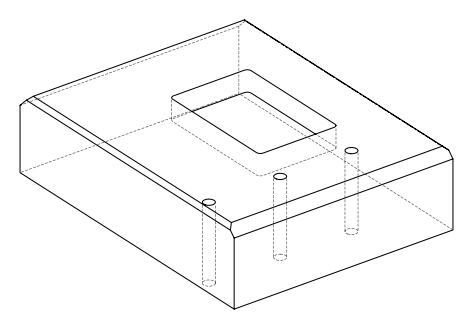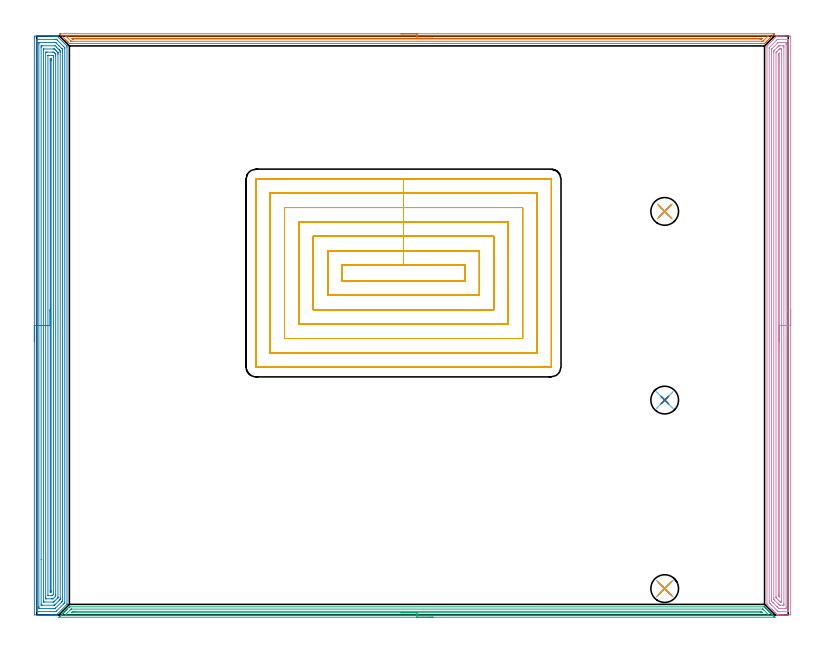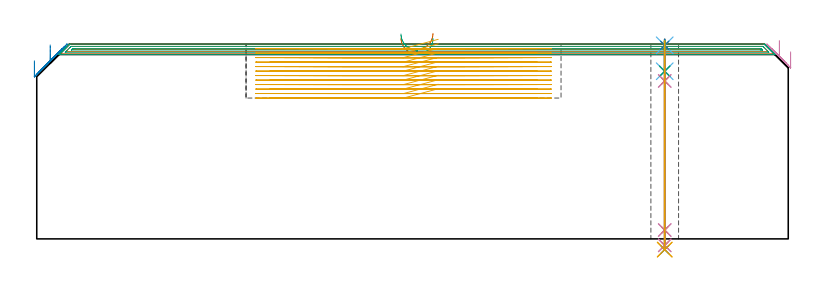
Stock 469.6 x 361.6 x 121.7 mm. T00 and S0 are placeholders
(PLAN: 17 operations, 11 tool changes, 133.7 min)
(1 AREA_MILL | FG_CHAMFER_SURFACE | UGT0205_001 | 10.73 min | 8456 mm3)
(2 AREA_MILL_1 | FG_CHAMFER_SURFACE_1 | UGT0205_001 | 23.25 min | 75093 mm3)
(3 AREA_MILL_2 | FG_CHAMFER_SURFACE_2 | UGT0205_001 | 10.76 min | 9445 mm3)
(4 AREA_MILL_3 | FG_CHAMFER_SURFACE_3 | UGT0205_001 | 17.43 min | 39262 mm3)
(5 MILL_RECTANGULAR_POCKET | POCKET_RECTANGULAR_STRAIGHT | NXT0201_011 | Follow Part, ap 3, ae 75% | 67.84 min | 859870 mm3)
(6 SPOT_DRILL | STEP1HOLE | NXT0321_9005460120000 | 0.03 min | 35 mm3)
(7 SPOT_DRILL_1 | STEP1HOLE_1 | NXT0321_9005460120000 | 0.03 min | 29 mm3)
(8 SPOT_DRILL_2 | STEP1HOLE_2 | NXT0321_9005460120000 | 0.03 min | 31 mm3)
(9 DRILL_BLIND_HOLE_INTO_CENTER | STEP1HOLE | NXT0301_084 | 0.08 min | 1569 mm3)
(10 GUN_DRILL_THROUGH_HOLE | STEP1HOLE | UGT0307_008 | 0.6 min | 9977 mm3)
(11 DRILL_TO_ENLARGE_THROUGH_HOLE | STEP1HOLE | UGT0301_244 | 0.52 min | 17007 mm3)
(12 DRILL_BLIND_HOLE_INTO_CENTER_1 | STEP1HOLE_1 | NXT0301_084 | 0.08 min | 1533 mm3)
(13 GUN_DRILL_THROUGH_HOLE_1 | STEP1HOLE_1 | UGT0307_008 | 0.6 min | 9985 mm3)
(14 DRILL_TO_ENLARGE_THROUGH_HOLE_1 | STEP1HOLE_1 | UGT0301_244 | 0.52 min | 16984 mm3)
(15 DRILL_BLIND_HOLE_INTO_CENTER_2 | STEP1HOLE_2 | NXT0301_084 | 0.08 min | 1528 mm3)
(16 GUN_DRILL_THROUGH_HOLE_2 | STEP1HOLE_2 | UGT0307_008 | 0.6 min | 10098 mm3)
(17 DRILL_TO_ENLARGE_THROUGH_HOLE_2 | STEP1HOLE_2 | UGT0301_244 | 0.52 min | 16924 mm3)
(TOOL UGT0205_001 | Chamfer Mill 20 x 3 x 45 deg. | D20 FL50 Z2)
(TOOL NXT0201_011 | ENDMILL 12mm [2P460-1200-NA 1630] | D12 FL38 Z6)
(TOOL NXT0321_9005460120000 | NC Spot Drill, 142deg, 12mm, Carbide, Uncoated | D12 PA142 FL30 Z2)
(TOOL NXT0301_084 | Carbide Drill 11.3mm [860.1-1130-034A1-MM 2214] | D11.3 PA140 FL55 Z2)
(TOOL UGT0307_008 | Gun Drill 11 mm | D11 PA130 FL24 Z1)
(TOOL UGT0301_244 | Twist Drill 17.3 mm | D17.3 PA118 FL130 Z2)
(OP 1 AREA_MILL)
G17 G21 G94 G90
T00 M6
G54
G17 G0 G90 X227.6 Y363.1 S1061 M3
G43 Z131.7 H0
Z125.6
G94 G1 X227.638 Z124.728 F250.
X227.752 Z123.863
X227.941 Z123.012
X228.203 Z122.18
X228.537 Z121.374
X228.94 Z120.6
X229.408 Z119.864
X229.94 Z119.172
X230.529 Z118.529
X231.172 Z117.939
X231.864 Z117.408
X232.6 Z116.94
X233.374 Z116.537
X234.18 Z116.203
X235.012 Z115.941
X235.863 Z115.752
X236.728 Z115.638
X237.6 Z115.6
X460.866 Z115.599
X460.883 Y363.094 Z115.604
X460.866 Y363.069 Z115.629
X460.776 Y362.975 Z115.724
X460.738 Y362.937 Z115.762
X460.259 Y362.459 Z116.241
X460.049 Y362.247 Z116.449
X459.424 Y361.624 Z117.076
X459.375 Y361.575 Z117.124
X459.17 Y361.368 Z117.328
X458.589 Y360.789 Z117.911
X458.481 Y360.68 Z118.018
X458.291 Y360.489 Z118.207
X457.753 Y359.953 Z118.747
X457.412 Y359.611 Z119.086
X456.918 Y359.118 Z119.582
X456.692 Y358.891 Z119.807
X456.534 Y358.732 Z119.963
X456.379 Y358.578 Z120.12
X456.245 Y358.444 Z120.254
X456.095 Y358.292 Z120.403
X455.947 Y358.146 Z120.552
X455.798 Y357.997 Z120.701
X455.655 Y357.853 Z120.843
X455.515 Y357.714 Z120.983
X455.351 Y357.55 Z121.148
X455.215 Y357.414 Z121.282
X454.904 Y357.105 Z121.593
X454.802 Y357.005 Z121.691
X454.01 Y357. Z121.7
X21.19
X20.398 Y357.005 Z121.691
X20.388 Y357.012 Z121.685
X19.685 Y357.714 Z120.984
X19.545 Y357.853 Z120.843
X19.402 Y357.997 Z120.701
X19.253 Y358.146 Z120.552
X19.105 Y358.292 Z120.403
X18.955 Y358.444 Z120.254
X18.821 Y358.578 Z120.12
X18.666 Y358.732 Z119.963
X18.508 Y358.891 Z119.806
X18.389 Y359.01 Z119.688
X18.226 Y359.171 Z119.523
X18.06 Y359.339 Z119.359
X17.957 Y359.442 Z119.256
X14.7 Y362.7 Z116.
X14.483 Y362.92 Z115.78
X14.319 Y363.093 Z115.606
X14.483 Y363.1 Z115.6
X237.6
Y361.686 Z117.014
X456.692
X456.817 Y361.685 Z117.015
X456.954 Y361.681 Z117.019
X457.011 Y361.679 Z117.021
X457.008 Y361.67 Z117.03
X456.924 Y361.58 Z117.12
X456.795 Y361.446 Z117.254
X456.692 Y361.342 Z117.358
X454.01 Y358.659 Z120.041
X453.823 Y358.476 Z120.224
X453.773 Y358.431 Z120.269
X453.76 Y358.422 Z120.278
X453.74 Y358.419 Z120.281
X453.693 Y358.416 Z120.284
X453.501 Y358.415 Z120.285
X453.115 Y358.414 Z120.286
X21.96 Y358.415 Z120.285
X21.576 Y358.419 Z120.281
X21.481 Y358.421 Z120.279
X21.435 Y358.427 Z120.273
X21.371 Y358.487 Z120.213
X21.19 Y358.661 Z120.039
X18.921 Y360.929 Z117.771
X18.508 Y361.343 Z117.357
X18.258 Y361.601 Z117.099
X18.211 Y361.651 Z117.049
X18.195 Y361.679 Z117.021
X18.632 Y361.685 Z117.015
X237.6 Y361.686 Z117.014
Y360.272 Z118.428
X452.89 Y360.271 Z118.429
X452.976 Y360.27 Z118.43
X453.115 Y360.266 Z118.434
X453.15 Y360.265 Z118.435
X453.133 Y360.24 Z118.46
X453.115 Y360.216 Z118.484
X453.032 Y360.132 Z118.568
X452.95 Y360.05 Z118.65
X452.804 Y359.907 Z118.793
X452.749 Y359.857 Z118.843
X452.727 Y359.837 Z118.863
X452.671 Y359.835 Z118.865
X452.445 Y359.83 Z118.87
X452.221 Y359.829 Z118.871
X451.552 Y359.828 Z118.872
X22.979 Y359.829 Z118.871
X22.753 Y359.83 Z118.87
X22.603 Y359.832 Z118.868
X22.487 Y359.835 Z118.865
X22.437 Y359.874 Z118.826
X22.255 Y360.05 Z118.65
X22.085 Y360.22 Z118.48
X22.048 Y360.268 Z118.432
X22.049
X22.085 Y360.27 Z118.43
X22.753 Y360.271 Z118.429
X22.979 Y360.272 Z118.428
X237.6
X238.472 Z118.466
X239.336 Z118.58
X240.188 Z118.769
X241.02 Z119.031
X241.826 Z119.365
X242.6 Z119.768
X243.336 Z120.237
X244.028 Z120.768
X244.671 Z121.357
X245.26 Z122.001
X245.791 Z122.693
X246.26 Z123.428
X246.663 Z124.202
X246.997 Z125.008
X247.259 Z125.84
X247.448 Z126.692
X247.562 Z127.557
X247.6 Z128.428
G0 Z131.7
M5
M2
(OP 2 AREA_MILL_1)
G17 G21 G94 G90
T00 M6
G54
G17 G0 G90 X-1.5 Y170.8 S1061 M3
G43 Z131.7 H0
Z111.3
G94 G1 Y170.838 Z110.428 F250.
Y170.952 Z109.564
Y171.141 Z108.712
Y171.403 Z107.88
Y171.737 Z107.074
Y172.14 Z106.3
Y172.608 Z105.564
Y173.14 Z104.872
Y173.729 Z104.229
Y174.372 Z103.64
Y175.064 Z103.109
Y175.8 Z102.64
Y176.574 Z102.237
Y177.38 Z101.903
Y178.212 Z101.641
Y179.063 Z101.452
Y179.928 Z101.338
Y180.8 Z101.3
Y360.563
X-1.499 Y360.971 Z101.301
X-1.495 Y361.452 Z101.303
X-1.492 Y361.591 Z101.306
X-1.019 Y361.6 Z101.778
X9.584 Z112.378
X10.991 Z113.787
X11.351 Z114.146
X12.071 Z114.87
X12.717 Z115.517
X12.759 Y361.599 Z115.558
X12.799 Y361.59 Z115.596
X12.846 Y361.556 Z115.643
X18.795 Y355.606 Z121.593
X18.864 Y355.531 Z121.663
X18.894 Y355.495 Z121.692
X18.9 Y354.712 Z121.7
Y6.888
X18.897 Y6.505 Z121.687
X18.863 Y6.463 Z121.663
X12.529 Y0.128 Z115.327
X12.431 Y0.033 Z115.229
X12.392 Y0.002 Z115.188
X12.185 Y0. Z114.983
X12.136 Z114.935
X11.351 Z114.145
X10.107 Z112.904
X9.584 Z112.378
X8.962 Z111.757
X-1.282 Y0.001 Z101.516
X-1.492 Y0.01 Z101.306
X-1.499 Y0.221 Z101.299
Y0.25
X-1.5 Y180.8 Z101.3
X-0.086 Z102.714
Y358.238
X-0.085 Y359.131 Z102.715
X-0.084 Y359.182 Z102.716
X-0.07 Y359.59 Z102.73
X0.338 Y359.597 Z103.138
X0.748 Y359.599 Z103.548
X1.219 Y359.6 Z104.019
X11.351 Y359.599 Z114.151
X11.824 Y359.597 Z114.624
X12.234 Y359.59 Z115.034
X12.364 Y359.574 Z115.164
X12.497 Y359.446 Z115.297
X12.767 Y359.182 Z115.567
X16.652 Y355.298 Z119.452
X17.234 Y354.712 Z120.034
X17.433 Y354.505 Z120.233
X17.479 Y354.443 Z120.279
X17.481 Y354.395 Z120.281
X17.483 Y354.29 Z120.283
X17.486 Y353.868 Z120.286
Y353.818
X17.485 Y7.833 Z120.285
X17.484 Y7.782 Z120.284
X17.479 Y7.573 Z120.279
X17.467 Y7.529 Z120.267
X17.433 Y7.49 Z120.233
X17.368 Y7.422 Z120.168
X17.189 Y7.239 Z119.989
X16.839 Y6.888 Z119.639
X12.3 Y2.35 Z115.1
X12.234 Y2.286 Z115.034
X11.979 Y2.041 Z114.779
X11.938 Y2.01 Z114.738
X11.881 Y2.006 Z114.681
X11.762 Y2.002 Z114.562
X8.45 Y2. Z111.25
X0.748 Y2.001 Z103.548
X0.274 Y2.003 Z103.074
X0.032 Y2.01 Z102.832
X-0.079 Y2.025 Z102.721
X-0.085 Y2.366 Z102.715
Y2.417
X-0.086 Y180.8 Z102.714
X1.328 Z104.128
X1.329 Y356.807 Z104.129
X1.33 Y357.394 Z104.13
X1.333 Y357.547 Z104.133
X1.335 Y357.582 Z104.135
X1.34 Y357.59 Z104.14
X1.361 Y357.594 Z104.161
X1.429 Y357.599 Z104.229
X11.148 Z113.948
X11.351 Y357.596 Z114.151
X11.554 Y357.59 Z114.354
X11.914 Y357.575 Z114.714
X12.104 Y357.394 Z114.904
X13.895 Y355.606 Z116.695
X15.683 Y353.818 Z118.483
X15.768 Y353.731 Z118.568
X15.966 Y353.527 Z118.766
X16.063 Y353.426 Z118.863
X16.066 Y353.23 Z118.866
X16.07 Y352.923 Z118.87
X16.071 Y352.617 Z118.871
X16.072 Y352.029 Z118.872
X16.071 Y9.265 Z118.871
X16.066 Y8.677 Z118.866
X16.065 Y8.602 Z118.865
X16.059 Y8.57 Z118.859
X16.037 Y8.544 Z118.837
X15.97 Y8.473 Z118.77
X15.768 Y8.268 Z118.568
X15.527 Y8.026 Z118.327
X11.705 Y4.206 Z114.505
X11.523 Y4.031 Z114.323
X11.5 Y4.011 Z114.3
X11.452 Y4.008 Z114.252
X11.351 Y4.004 Z114.151
X10.67 Y4. Z113.47
X10.467 Z113.267
X1.632 Y4.001 Z104.432
X1.428 Y4.003 Z104.228
X1.37 Y4.006 Z104.17
X1.339 Y4.01 Z104.139
X1.335 Y4.024 Z104.135
X1.332 Y4.104 Z104.132
X1.33 Y4.206 Z104.13
X1.329 Y4.512 Z104.129
Y5.1
X1.328 Y180.8 Z104.128
X2.743 Z105.543
Y354.712
X2.747 Y355.371 Z105.547
X2.75 Y355.587 Z105.55
X2.96 Y355.592 Z105.76
X3.399 Y355.6 Z106.199
X11.351 Y355.599 Z114.151
X11.359 Y355.598 Z114.159
X12.234 Y354.808 Z115.034
X12.337 Y354.712 Z115.137
X13.118 Y353.934 Z115.918
X14.001 Y353.05 Z116.801
X14.128 Y352.923 Z116.928
X14.257 Y352.791 Z117.057
X14.523 Y352.516 Z117.323
X14.651 Y352.379 Z117.451
X14.653 Y352.342 Z117.453
X14.656 Y352.261 Z117.456
X14.657 Y352.029 Z117.457
Y351.365
Y10.465
X14.656 Y9.802 Z117.456
X14.654 Y9.686 Z117.454
X14.65 Y9.63 Z117.45
X14.645 Y9.606 Z117.445
X14.617 Y9.571 Z117.417
X14.309 Y9.259 Z117.109
X14.001 Y8.95 Z116.801
X11.643 Y6.592 Z114.443
X11.351 Y6.3 Z114.151
X11.197 Y6.149 Z113.997
X11.091 Y6.048 Z113.891
X11.06 Y6.021 Z113.86
X11.015 Y6.01 Z113.815
X10.906 Y6.007 Z113.706
X10.467 Y6. Z113.267
X3.399 Z106.199
X2.959 Y6.007 Z105.759
X2.75 Y6.011 Z105.55
X2.748 Y6.132 Z105.548
X2.744 Y6.657 Z105.544
X2.743 Y34.622 Z105.543
Y180.8
X4.157 Z106.957
Y353.05
X4.164 Y353.59 Z106.964
X4.199 Y353.593 Z106.999
X4.282 Y353.597 Z107.082
X4.498 Y353.6 Z107.298
X10.683 Y353.599 Z113.483
X10.849 Y353.594 Z113.649
X10.931 Y353.59 Z113.731
X11.067 Y353.482 Z113.867
X11.351 Y353.229 Z114.151
X11.672 Y352.923 Z114.472
X12.234 Y352.367 Z115.034
X12.572 Y352.029 Z115.372
X13.118 Y351.477 Z115.918
X13.2 Y351.39 Z116.
X13.236 Y351.342 Z116.036
X13.239 Y351.262 Z116.039
X13.242 Y351.135 Z116.042
X13.243 Y351.009 Z116.043
Y350.241
X13.242 Y11.105 Z116.042
X13.239 Y10.852 Z116.039
X13.236 Y10.684 Z116.036
X13.224 Y10.634 Z116.024
X13.092 Y10.491 Z115.892
X13.067 Y10.465 Z115.867
X11.278 Y8.677 Z114.078
X10.869 Y8.27 Z113.669
X10.734 Y8.137 Z113.534
X10.624 Y8.035 Z113.424
X10.591 Y8.01 Z113.391
X10.55 Y8.006 Z113.35
X10.467 Y8.003 Z113.267
X10.252 Y8. Z113.052
X4.951 Z107.751
X4.282 Y8.004 Z107.082
X4.187 Y8.007 Z106.987
X4.165 Y8.009 Z106.965
X4.162 Y8.127 Z106.962
X4.159 Y8.296 Z106.959
X4.157 Y8.55 Z106.957
Y8.677
Y180.8
X5.571 Z108.371
X5.572 Y351.377 Z108.372
X5.573 Y351.498 Z108.373
X5.576 Y351.558 Z108.376
X5.578 Y351.582 Z108.378
X5.597 Y351.593 Z108.397
X6.049 Y351.597 Z108.849
X6.474 Y351.6 Z109.274
X10.009 Y351.599 Z112.809
X10.467 Y351.592 Z113.267
X10.531 Y351.59 Z113.331
X10.598 Y351.534 Z113.398
X10.736 Y351.404 Z113.536
X11.015 Y351.135 Z113.815
X11.351 Y350.8 Z114.151
X11.627 Y350.518 Z114.427
X11.766 Y350.375 Z114.566
X11.822 Y350.305 Z114.622
X11.823 Y350.241 Z114.623
X11.827 Y349.759 Z114.627
X11.829 Y349.347 Z114.629
Y348.863
X11.828 Y12.664 Z114.628
X11.826 Y12.253 Z114.626
X11.822 Y11.776 Z114.622
X11.817 Y11.676 Z114.617
X11.751 Y11.608 Z114.551
X11.511 Y11.359 Z114.311
X10.467 Y10.316 Z113.267
X10.217 Y10.077 Z113.017
X10.147 Y10.01 Z112.947
X10.039 Y10.004 Z112.839
X9.584 Y10.001 Z112.384
X9.159 Y10. Z111.959
X6.049 Y10.001 Z108.849
X5.621 Y10.004 Z108.421
X5.579 Y10.01 Z108.379
X5.577 Y10.049 Z108.377
X5.573 Y10.465 Z108.373
X5.571 Y10.948 Z108.371
Y11.359
Y180.8
X6.985 Z109.785
Y349.347
X6.987 Y349.557 Z109.787
X6.989 Y349.582 Z109.789
X6.991 Y349.587 Z109.791
X7.017 Y349.59 Z109.817
X7.149 Y349.596 Z109.949
X7.316 Y349.599 Z110.116
X7.566 Y349.6 Z110.366
X9.334 Z112.134
X9.584 Y349.599 Z112.384
X9.834 Y349.595 Z112.634
X10. Y349.59 Z112.8
X10.109 Y349.58 Z112.909
X10.158 Y349.535 Z112.958
X10.35 Y349.347 Z113.15
X10.402 Y349.289 Z113.202
X10.408 Y349.24 Z113.208
X10.411 Y349.136 Z113.211
X10.413 Y348.926 Z113.213
X10.415 Y348.506 Z113.215
Y348.453
X10.414 Y13.201 Z113.214
Y13.147
X10.408 Y12.732 Z113.208
X10.207 Y12.516 Z113.007
X9.952 Y12.253 Z112.752
X9.764 Y12.07 Z112.564
X9.705 Y12.014 Z112.505
X9.584 Y12.01 Z112.384
X8.949 Y12.001 Z111.749
X7.064 Y12. Z109.864
X7.033 Y12.002 Z109.833
X7.002 Y12.006 Z109.802
X6.993 Y12.01 Z109.793
X6.99 Y12.019 Z109.79
X6.988 Y12.054 Z109.788
X6.986 Y12.2 Z109.786
X6.985 Y12.253 Z109.785
Y180.8
X8.4 Z111.2
Y346.664
X8.402 Y346.966 Z111.202
X8.407 Y347.559 Z111.207
X8.665 Y347.594 Z111.465
X8.7 Y347.593 Z111.5
X8.993 Y347.559 Z111.793
X8.997 Y347.258 Z111.797
X9. Y346.664 Z111.8
Y346.36
Y14.936
X8.998 Y14.634 Z111.798
X8.993 Y14.041 Z111.793
X8.736 Y14.005 Z111.536
X8.7 Y14.007 Z111.5
X8.407 Y14.041 Z111.207
X8.403 Y14.342 Z111.203
X8.4 Y14.936 Z111.2
Y15.239
Y180.8
Y181.672 Z111.238
Y182.536 Z111.351
Y183.388 Z111.54
Y184.22 Z111.803
Y185.026 Z112.136
Y185.8 Z112.539
Y186.536 Z113.008
Y187.228 Z113.539
Y187.871 Z114.129
Y188.46 Z114.772
Y188.991 Z115.464
Y189.46 Z116.2
Y189.863 Z116.973
Y190.197 Z117.779
Y190.459 Z118.611
Y190.648 Z119.463
Y190.762 Z120.328
Y190.8 Z121.2
G0 Z131.7
M5
M2
(OP 3 AREA_MILL_2)
G17 G21 G94 G90
T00 M6
G54
G17 G0 G90 X247.6 Y-1.5 S1061 M3
G43 Z131.7 H0
Z125.2
G94 G1 X247.562 Z124.328 F250.
X247.448 Z123.463
X247.259 Z122.612
X246.997 Z121.78
X246.663 Z120.974
X246.26 Z120.2
X245.792 Z119.464
X245.26 Z118.772
X244.671 Z118.129
X244.028 Z117.539
X243.336 Z117.008
X242.6 Z116.54
X241.826 Z116.137
X241.02 Z115.803
X240.188 Z115.541
X239.336 Z115.352
X238.472 Z115.238
X237.6 Z115.2
X14.141
X13.932 Y-1.494 Z115.204
X13.919 Y-1.492 Z115.205
X13.932 Y-1.467 Z115.231
X14.331 Y-1.069 Z115.631
X14.477 Y-0.922 Z115.775
X14.528 Y-0.871 Z115.828
X14.724 Y-0.676 Z116.023
X14.774 Y-0.625 Z116.072
X14.826 Y-0.573 Z116.126
X15.019 Y-0.38 Z116.319
X15.071 Y-0.328 Z116.369
X15.124 Y-0.275 Z116.424
X15.315 Y-0.085 Z116.614
X15.367 Y-0.031 Z116.666
X15.422 Y0.023 Z116.722
X15.611 Y0.211 Z116.91
X15.664 Y0.266 Z116.962
X15.72 Y0.321 Z117.02
X15.906 Y0.507 Z117.206
X15.961 Y0.563 Z117.259
X16.018 Y0.619 Z117.318
X16.202 Y0.802 Z117.501
X16.258 Y0.859 Z117.556
X16.316 Y0.917 Z117.616
X16.498 Y1.098 Z117.797
X16.555 Y1.156 Z117.853
X16.614 Y1.215 Z117.914
X16.793 Y1.394 Z118.093
X16.851 Y1.453 Z118.15
X16.912 Y1.513 Z118.212
X17.089 Y1.689 Z118.388
X17.148 Y1.75 Z118.446
X17.21 Y1.811 Z118.51
X17.385 Y1.985 Z118.684
X17.445 Y2.047 Z118.743
X17.508 Y2.109 Z118.808
X17.68 Y2.281 Z118.98
X17.742 Y2.344 Z119.04
X17.806 Y2.407 Z119.106
X17.976 Y2.576 Z119.275
X18.039 Y2.64 Z119.337
X18.104 Y2.705 Z119.404
X18.271 Y2.872 Z119.571
X18.336 Y2.937 Z119.634
X18.402 Y3.003 Z119.702
X18.567 Y3.168 Z119.867
X18.632 Y3.234 Z119.931
X18.701 Y3.301 Z120.
X18.863 Y3.463 Z120.162
X18.929 Y3.531 Z120.227
X18.999 Y3.599 Z120.298
X19.205 Y3.805 Z120.505
X20.266 Y4.867 Z121.564
X20.303 Y4.904 Z121.599
X20.405 Y5. Z121.684
X20.787 Z121.7
X454.413
X454.795 Z121.684
X454.899 Y4.903 Z121.598
X454.934 Y4.867 Z121.564
X455.307 Y4.494 Z121.192
X455.38 Y4.421 Z121.118
X455.45 Y4.35 Z121.049
X455.605 Y4.195 Z120.894
X455.677 Y4.125 Z120.821
X455.746 Y4.055 Z120.754
X455.903 Y3.897 Z120.596
X455.974 Y3.828 Z120.524
X456.042 Y3.759 Z120.458
X456.201 Y3.599 Z120.298
X456.271 Y3.531 Z120.227
X456.337 Y3.463 Z120.162
X456.499 Y3.301 Z120.
X456.568 Y3.234 Z119.931
X456.633 Y3.168 Z119.867
X456.798 Y3.003 Z119.702
X456.864 Y2.937 Z119.634
X456.928 Y2.872 Z119.571
X457.096 Y2.705 Z119.404
X457.161 Y2.64 Z119.337
X457.224 Y2.576 Z119.275
X457.394 Y2.407 Z119.106
X457.458 Y2.344 Z119.04
X457.52 Y2.281 Z118.98
X457.692 Y2.109 Z118.808
X457.755 Y2.047 Z118.743
X457.815 Y1.985 Z118.684
X457.99 Y1.811 Z118.51
X458.05 Y1.752 Z118.448
X458.111 Y1.689 Z118.388
X458.288 Y1.513 Z118.212
X458.349 Y1.453 Z118.15
X458.407 Y1.394 Z118.093
X458.586 Y1.215 Z117.914
X458.645 Y1.156 Z117.853
X458.702 Y1.098 Z117.797
X458.884 Y0.917 Z117.616
X458.942 Y0.859 Z117.556
X458.998 Y0.802 Z117.501
X459.182 Y0.619 Z117.318
X459.239 Y0.563 Z117.259
X459.294 Y0.507 Z117.206
X459.48 Y0.321 Z117.02
X459.536 Y0.266 Z116.962
X459.589 Y0.211 Z116.91
X459.778 Y0.023 Z116.722
X459.833 Y-0.031 Z116.666
X459.885 Y-0.085 Z116.614
X460.076 Y-0.275 Z116.424
X460.129 Y-0.328 Z116.369
X460.181 Y-0.38 Z116.319
X460.374 Y-0.573 Z116.126
X460.426 Y-0.625 Z116.072
X460.476 Y-0.676 Z116.023
X460.672 Y-0.871 Z115.828
X460.723 Y-0.922 Z115.775
X460.869 Y-1.069 Z115.631
X460.97 Y-1.17 Z115.53
X461.168 Y-1.367 Z115.331
X461.268 Y-1.471 Z115.226
X461.283 Y-1.494 Z115.203
X461.268 Y-1.499 Z115.199
X461.059 Y-1.5 Z115.2
X237.6
Y-0.086 Z116.614
X18.104 Y-0.085 Z116.615
X18.05 Y-0.084 Z116.616
X17.94 Y-0.08 Z116.62
X17.789 Y-0.072 Z116.628
X17.826 Y-0.031 Z116.669
X17.962 Y0.11 Z116.81
X18.104 Y0.255 Z116.955
X18.407 Y0.558 Z117.258
X20.787 Y2.937 Z119.637
X21.085 Y3.234 Z119.934
X21.388 Y3.531 Z120.231
X21.42 Y3.559 Z120.259
X21.464 Y3.579 Z120.279
X21.571 Y3.583 Z120.283
X21.626 Y3.585 Z120.285
X453.519
X453.574
X453.683 Y3.582 Z120.282
X453.753 Y3.579 Z120.279
X453.775 Y3.563 Z120.263
X453.813 Y3.531 Z120.231
X454.413 Y2.937 Z119.637
X457.096 Y0.255 Z116.955
X457.378 Y-0.031 Z116.669
X457.417 Y-0.073 Z116.627
X457.419 Y-0.077 Z116.623
X457.388 Y-0.08 Z116.62
X457.315 Y-0.084 Z116.616
X457.205 Y-0.086 Z116.614
X457.15
X237.6
Y1.328 Z118.028
X21.729 Y1.329 Z118.029
X21.681 Y1.33 Z118.03
X21.661 Y1.333 Z118.033
X21.647 Y1.336 Z118.036
X21.655 Y1.35 Z118.05
X21.664 Y1.363 Z118.063
X21.681 Y1.382 Z118.082
X21.865 Y1.566 Z118.266
X22.049 Y1.75 Z118.45
X22.313 Y2.011 Z118.711
X22.404 Y2.098 Z118.798
X22.474 Y2.163 Z118.863
X22.575 Y2.165 Z118.865
X23.047 Y2.17 Z118.87
X23.469 Y2.171 Z118.871
X23.94
X452.202
X452.625 Y2.169 Z118.869
X452.685 Y2.167 Z118.867
X452.718 Y2.165 Z118.865
X452.749 Y2.139 Z118.839
X452.884 Y2.01 Z118.71
X453.148 Y1.75 Z118.45
X453.519 Y1.374 Z118.074
X453.549 Y1.335 Z118.035
X453.519 Y1.334 Z118.034
X453.047 Y1.33 Z118.03
X452.625 Y1.329 Z118.029
X452.154 Y1.328 Z118.028
X237.6
X236.728 Z118.066
X235.864 Z118.18
X235.012 Z118.369
X234.18 Z118.631
X233.374 Z118.965
X232.6 Z119.368
X231.864 Z119.837
X231.172 Z120.368
X230.529 Z120.957
X229.94 Z121.6
X229.408 Z122.293
X228.94 Z123.028
X228.537 Z123.802
X228.203 Z124.608
X227.941 Z125.44
X227.752 Z126.292
X227.638 Z127.157
X227.6 Z128.028
G0 Z131.7
M5
M2
(OP 4 AREA_MILL_3)
G17 G21 G94 G90
T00 M6
G54
G17 G0 G90 X471.1 Y190.8 S1061 M3
G43 Z131.7 H0
Z116.9
G94 G1 Y190.762 Z116.028 F250.
Y190.648 Z115.163
Y190.459 Z114.312
Y190.197 Z113.48
Y189.863 Z112.674
Y189.46 Z111.9
Y188.992 Z111.164
Y188.46 Z110.472
Y187.871 Z109.829
Y187.228 Z109.24
Y186.536 Z108.708
Y185.8 Z108.24
Y185.026 Z107.837
Y184.22 Z107.503
Y183.388 Z107.241
Y182.536 Z107.052
Y181.672 Z106.938
Y180.8 Z106.9
Y1.13
X471.099 Y0.629 Z106.901
X471.096 Y0.24 Z106.902
X471.093 Y0.01 Z106.905
X470.714 Y0. Z107.283
X466.33 Z111.665
X464.934 Z113.063
X463.7 Z114.294
X463.164 Z114.833
X462.823 Y0.006 Z115.176
X462.804 Y0.007 Z115.194
X462.77 Y0.033 Z115.228
X462.646 Y0.154 Z115.353
X462.151 Y0.649 Z115.849
X461.946 Y0.852 Z116.05
X461.323 Y1.477 Z116.677
X461.276 Y1.523 Z116.723
X461.07 Y1.728 Z116.926
X460.495 Y2.305 Z117.505
X460.382 Y2.417 Z117.617
X460.193 Y2.605 Z117.803
X459.666 Y3.134 Z118.334
X459.316 Y3.482 Z118.68
X456.613 Y6.186 Z121.385
X456.43 Y6.372 Z121.566
X456.3 Y6.505 Z121.684
Y6.888 Z121.7
Y354.712
X456.305 Y355.502 Z121.691
X456.406 Y355.606 Z121.591
X456.686 Y355.886 Z121.314
X456.742 Y355.942 Z121.258
X457.001 Y356.202 Z120.997
X457.124 Y356.326 Z120.872
X457.464 Y356.664 Z120.535
X457.673 Y356.873 Z120.327
X457.895 Y357.096 Z120.103
X458.001 Y357.203 Z119.995
X458.439 Y357.64 Z119.56
X458.878 Y358.08 Z119.118
X459.088 Y358.288 Z118.911
X459.121 Y358.321 Z118.879
X459.755 Y358.956 Z118.242
X459.949 Y359.149 Z118.051
X459.983 Y359.183 Z118.017
X460.631 Y359.833 Z117.366
X460.778 Y359.978 Z117.222
X460.877 Y360.077 Z117.123
X461.07 Y360.271 Z116.928
X461.173 Y360.375 Z116.824
X461.771 Y360.971 Z116.229
X461.946 Y361.148 Z116.051
X462.385 Y361.584 Z115.614
X462.395 Y361.591 Z115.603
X462.433 Y361.6 Z115.565
X462.823 Z115.175
X462.921 Z115.078
X463.7 Z114.295
X464.934 Z113.063
X466.33 Z111.665
X470.454 Z107.543
X470.714 Y361.596 Z107.283
X471.093 Y361.59 Z106.905
X471.096 Y361.36 Z106.902
X471.099 Y360.971 Z106.901
X471.1 Y360.577 Z106.9
Y180.8
X469.686 Z108.314
X469.685 Y2.572 Z108.315
Y2.417
X469.68 Y2.048 Z108.32
X469.679 Y2.011 Z108.321
X469.615 Y2.007 Z108.385
X469.506 Y2.003 Z108.494
X469.37 Y2. Z108.63
X464.109 Y2.001 Z113.891
X463.7 Y2.004 Z114.3
X463.291 Y2.01 Z114.709
X463.245 Y2.016 Z114.755
X463.218 Y2.039 Z114.782
X463.163 Y2.09 Z114.837
X463.053 Y2.198 Z114.947
X462.832 Y2.417 Z115.168
X459.256 Y5.994 Z118.744
X458.439 Y6.813 Z119.561
X458.367 Y6.888 Z119.633
X457.721 Y7.621 Z120.279
X457.714 Y8.677 Z120.286
Y353.818
X457.716 Y354.187 Z120.284
X457.719 Y354.372 Z120.281
X457.721 Y354.46 Z120.279
X457.764 Y354.506 Z120.236
X457.963 Y354.712 Z120.037
X462.432 Y359.183 Z115.568
X462.631 Y359.379 Z115.369
X462.823 Y359.564 Z115.177
X462.855 Y359.59 Z115.145
X462.882 Y359.594 Z115.118
X462.94 Y359.597 Z115.06
X463.057 Y359.599 Z114.943
X463.291 Y359.6 Z114.709
X469.429 Y359.599 Z108.571
X469.617 Y359.595 Z108.383
X469.652 Y359.591 Z108.348
X469.679 Y359.585 Z108.321
X469.68 Y359.542 Z108.32
X469.685 Y359.338 Z108.315
Y359.183
X469.686 Y358.443 Z108.314
Y180.8
X468.272 Z109.728
X468.271 Y4.909 Z109.729
X468.266 Y4.206 Z109.734
X468.264 Y4.022 Z109.736
X468.084 Y4.01 Z109.916
X467.408 Y4.001 Z110.592
X464.577 Z113.423
X463.898 Y4.004 Z114.102
X463.7 Y4.01 Z114.3
X463.498 Y4.206 Z114.502
X462.823 Y4.876 Z115.177
X462.599 Y5.1 Z115.401
X460.193 Y7.506 Z117.807
X459.917 Y7.782 Z118.083
X459.316 Y8.392 Z118.684
X459.178 Y8.539 Z118.822
X459.147 Y8.575 Z118.853
X459.135 Y8.615 Z118.865
X459.133 Y8.677 Z118.867
X459.13 Y8.866 Z118.87
X459.129 Y9.571 Z118.871
X459.128 Y9.762 Z118.872
X459.129 Y352.923 Z118.871
X459.13 Y353.113 Z118.87
X459.133 Y353.306 Z118.867
X459.137 Y353.426 Z118.863
X459.183 Y353.475 Z118.817
X459.316 Y353.615 Z118.684
X459.416 Y353.716 Z118.584
X459.517 Y353.818 Z118.483
X462.823 Y357.124 Z115.177
X462.957 Y357.258 Z115.043
X463.096 Y357.394 Z114.904
X463.3 Y357.589 Z114.7
X463.501 Y357.597 Z114.499
X463.7 Y357.599 Z114.3
X464.375 Y357.6 Z113.625
X467.005 Z110.995
X467.207 Z110.793
X467.885 Y357.597 Z110.115
X468.084 Y357.59 Z109.916
X468.265 Y357.576 Z109.735
X468.268 Y357.394 Z109.732
X468.27 Y357.204 Z109.73
X468.272 Y356.5 Z109.728
Y356.309
Y180.8
X466.857 Z111.143
Y6.888
X466.856 Y6.352 Z111.144
X466.854 Y6.172 Z111.146
X466.85 Y6.031 Z111.15
X466.843 Y6.009 Z111.157
X466.82 Y6.006 Z111.18
X466.766 Y6.004 Z111.234
X466.33 Y6. Z111.67
X464.577 Z113.423
X464.353 Y6.001 Z113.647
X464.244 Y6.002 Z113.756
X464.19 Y6.006 Z113.81
X464.165 Y6.01 Z113.835
X464.126 Y6.034 Z113.874
X463.7 Y6.453 Z114.3
X463.261 Y6.888 Z114.739
X461.07 Y9.08 Z116.93
X460.584 Y9.571 Z117.416
X460.551 Y9.61 Z117.449
X460.548 Y9.639 Z117.452
X460.545 Y9.705 Z117.455
X460.543 Y9.839 Z117.457
Y351.673
X460.544 Y352.029 Z117.456
X460.546 Y352.298 Z117.454
X460.549 Y352.364 Z117.451
X460.552 Y352.392 Z117.448
X460.568 Y352.41 Z117.432
X460.63 Y352.477 Z117.37
X461.07 Y352.921 Z116.93
X462.823 Y354.675 Z115.177
X463.285 Y355.135 Z114.715
X463.7 Y355.546 Z114.3
X463.733 Y355.573 Z114.267
X463.762 Y355.59 Z114.238
X463.815 Y355.594 Z114.185
X463.924 Y355.597 Z114.076
X464.141 Y355.599 Z113.859
X464.577 Y355.6 Z113.423
X466.336 Z111.664
X466.764 Y355.59 Z111.236
X466.851 Y355.577 Z111.149
X466.854 Y355.515 Z111.146
X466.855 Y355.45 Z111.145
X466.857 Y355.069 Z111.143
Y354.712
Y180.8
X465.443 Z112.557
Y8.687
X465.439 Y8.235 Z112.561
X465.436 Y8.023 Z112.564
X465.232 Y8.009 Z112.768
X464.908 Y8.003 Z113.092
X464.743 Z113.257
X464.66 Y8.006 Z113.34
X464.62 Y8.01 Z113.38
X464.577 Y8.032 Z113.423
X463.923 Y8.677 Z114.077
X462.823 Y9.775 Z115.177
X462.135 Y10.465 Z115.865
X462.035 Y10.57 Z115.965
X461.976 Y10.634 Z116.024
X461.964 Y10.687 Z116.036
X461.961 Y10.907 Z116.039
X461.957 Y11.348 Z116.043
Y351.135
X461.964 Y351.351 Z116.036
X462.104 Y351.498 Z115.896
X462.285 Y351.684 Z115.715
X462.627 Y352.029 Z115.373
X462.726 Y352.128 Z115.274
X463.7 Y353.102 Z114.3
X464.055 Y353.455 Z113.945
X464.131 Y353.528 Z113.869
X464.179 Y353.57 Z113.821
X464.205 Y353.59 Z113.795
X464.245 Y353.592 Z113.755
X464.577 Y353.598 Z113.423
X464.792 Z113.208
X465.32 Y353.59 Z112.68
X465.436 Y353.575 Z112.564
X465.439 Y353.367 Z112.561
X465.443 Y352.934 Z112.557
Y180.8
X464.029 Z113.971
Y11.918
X464.025 Y11.359 Z113.975
X464.022 Y11.031 Z113.978
X463.7 Y11.348 Z114.3
X463.689 Y11.359 Z114.311
X463.378 Y11.687 Z114.622
X463.373 Y12.253 Z114.627
X463.371 Y12.588 Z114.629
X463.372 Y349.682 Z114.628
X463.377 Y350.241 Z114.623
X463.379 Y350.32 Z114.621
X463.429 Y350.376 Z114.571
X463.497 Y350.448 Z114.503
X463.7 Y350.652 Z114.3
X463.939 Y350.891 Z114.061
X463.968 Y350.919 Z114.032
X464.003 Y350.947 Z113.997
X464.022 Y350.959 Z113.978
X464.025 Y350.929 Z113.975
X464.028 Y350.868 Z113.972
X464.029 Y180.8 Z113.971
Y179.928 Z114.009
Y179.063 Z114.123
Y178.212 Z114.312
Y177.38 Z114.574
Y176.574 Z114.908
Y175.8 Z115.311
Y175.064 Z115.78
Y174.372 Z116.311
Y173.729 Z116.9
Y173.14 Z117.543
Y172.608 Z118.235
Y172.14 Z118.971
Y171.737 Z119.745
Y171.403 Z120.551
Y171.141 Z121.383
Y170.952 Z122.235
Y170.838 Z123.1
Y170.8 Z123.971
G0 Z131.7
M5
M2
(OP 5 MILL_RECTANGULAR_POCKET)
G17 G21 G94 G90
T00 M6
G54
G17 G0 G90 X250.877 Y218.5 S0 M3
G43 Z131.7 H1
Z124.7
G94 G1 X229.2 Z118.892 F250.
X190.8 F500.
Y208.7
X267.6
Y218.5
X229.2
Y227.5
X181.8
Y199.7
X276.6
Y227.5
X229.2
Y236.5
X172.8
Y190.7
X285.6
Y236.5
X229.2
Y245.5
X163.8
Y181.7
X294.6
Y245.5
X229.2
Y254.5
X154.8
Y172.7
X303.6
Y254.5
X229.2
Y263.5
X145.8
Y163.7
X312.6
Y263.5
X229.2
Y272.5
X137.2
G3 X136.8 Y272.1 R0.4
G1 Y155.1
G3 X137.2 Y154.7 R0.4
G1 X321.2
G3 X321.6 Y155.1 R0.4
G1 Y272.1
G3 X321.2 Y272.5 R0.4
G1 X229.2
X228.2
G0 X250.877 Y218.5 Z121.892
G1 X229.2 Z116.083 F250.
X190.8 F500.
Y208.7
X267.6
Y218.5
X229.2
Y227.5
X181.8
Y199.7
X276.6
Y227.5
X229.2
Y236.5
X172.8
Y190.7
X285.6
Y236.5
X229.2
Y245.5
X163.8
Y181.7
X294.6
Y245.5
X229.2
Y254.5
X154.8
Y172.7
X303.6
Y254.5
X229.2
Y263.5
X145.8
Y163.7
X312.6
Y263.5
X229.2
Y272.5
X137.2
G3 X136.8 Y272.1 R0.4
G1 Y155.1
G3 X137.2 Y154.7 R0.4
G1 X321.2
G3 X321.6 Y155.1 R0.4
G1 Y272.1
G3 X321.2 Y272.5 R0.4
G1 X229.2
X228.2
G0 X250.877 Y218.5 Z119.083
G1 X229.2 Z113.275 F250.
X190.8 F500.
Y208.7
X267.6
Y218.5
X229.2
Y227.5
X181.8
Y199.7
X276.6
Y227.5
X229.2
Y236.5
X172.8
Y190.7
X285.6
Y236.5
X229.2
Y245.5
X163.8
Y181.7
X294.6
Y245.5
X229.2
Y254.5
X154.8
Y172.7
X303.6
Y254.5
X229.2
Y263.5
X145.8
Y163.7
X312.6
Y263.5
X229.2
Y272.5
X137.2
G3 X136.8 Y272.1 R0.4
G1 Y155.1
G3 X137.2 Y154.7 R0.4
G1 X321.2
G3 X321.6 Y155.1 R0.4
G1 Y272.1
G3 X321.2 Y272.5 R0.4
G1 X229.2
X228.2
G0 X250.877 Y218.5 Z116.275
G1 X229.2 Z110.467 F250.
X190.8 F500.
Y208.7
X267.6
Y218.5
X229.2
Y227.5
X181.8
Y199.7
X276.6
Y227.5
X229.2
Y236.5
X172.8
Y190.7
X285.6
Y236.5
X229.2
Y245.5
X163.8
Y181.7
X294.6
Y245.5
X229.2
Y254.5
X154.8
Y172.7
X303.6
Y254.5
X229.2
Y263.5
X145.8
Y163.7
X312.6
Y263.5
X229.2
Y272.5
X137.2
G3 X136.8 Y272.1 R0.4
G1 Y155.1
G3 X137.2 Y154.7 R0.4
G1 X321.2
G3 X321.6 Y155.1 R0.4
G1 Y272.1
G3 X321.2 Y272.5 R0.4
G1 X229.2
X228.2
G0 X250.877 Y218.5 Z113.467
G1 X229.2 Z107.658 F250.
X190.8 F500.
Y208.7
X267.6
Y218.5
X229.2
Y227.5
X181.8
Y199.7
X276.6
Y227.5
X229.2
Y236.5
X172.8
Y190.7
X285.6
Y236.5
X229.2
Y245.5
X163.8
Y181.7
X294.6
Y245.5
X229.2
Y254.5
X154.8
Y172.7
X303.6
Y254.5
X229.2
Y263.5
X145.8
Y163.7
X312.6
Y263.5
X229.2
Y272.5
X137.2
G3 X136.8 Y272.1 R0.4
G1 Y155.1
G3 X137.2 Y154.7 R0.4
G1 X321.2
G3 X321.6 Y155.1 R0.4
G1 Y272.1
G3 X321.2 Y272.5 R0.4
G1 X229.2
X228.2
G0 X250.877 Y218.5 Z110.658
G1 X229.2 Z104.85 F250.
X190.8 F500.
Y208.7
X267.6
Y218.5
X229.2
Y227.5
X181.8
Y199.7
X276.6
Y227.5
X229.2
Y236.5
X172.8
Y190.7
X285.6
Y236.5
X229.2
Y245.5
X163.8
Y181.7
X294.6
Y245.5
X229.2
Y254.5
X154.8
Y172.7
X303.6
Y254.5
X229.2
Y263.5
X145.8
Y163.7
X312.6
Y263.5
X229.2
Y272.5
X137.2
G3 X136.8 Y272.1 R0.4
G1 Y155.1
G3 X137.2 Y154.7 R0.4
G1 X321.2
G3 X321.6 Y155.1 R0.4
G1 Y272.1
G3 X321.2 Y272.5 R0.4
G1 X229.2
X228.2
G0 X250.877 Y218.5 Z107.85
G1 X229.2 Z102.042 F250.
X190.8 F500.
Y208.7
X267.6
Y218.5
X229.2
Y227.5
X181.8
Y199.7
X276.6
Y227.5
X229.2
Y236.5
X172.8
Y190.7
X285.6
Y236.5
X229.2
Y245.5
X163.8
Y181.7
X294.6
Y245.5
X229.2
Y254.5
X154.8
Y172.7
X303.6
Y254.5
X229.2
Y263.5
X145.8
Y163.7
X312.6
Y263.5
X229.2
Y272.5
X137.2
G3 X136.8 Y272.1 R0.4
G1 Y155.1
G3 X137.2 Y154.7 R0.4
G1 X321.2
G3 X321.6 Y155.1 R0.4
G1 Y272.1
G3 X321.2 Y272.5 R0.4
G1 X229.2
X228.2
G0 X250.877 Y218.5 Z105.042
G1 X229.2 Z99.233 F250.
X190.8 F500.
Y208.7
X267.6
Y218.5
X229.2
Y227.5
X181.8
Y199.7
X276.6
Y227.5
X229.2
Y236.5
X172.8
Y190.7
X285.6
Y236.5
X229.2
Y245.5
X163.8
Y181.7
X294.6
Y245.5
X229.2
Y254.5
X154.8
Y172.7
X303.6
Y254.5
X229.2
Y263.5
X145.8
Y163.7
X312.6
Y263.5
X229.2
Y272.5
X137.2
G3 X136.8 Y272.1 R0.4
G1 Y155.1
G3 X137.2 Y154.7 R0.4
G1 X321.2
G3 X321.6 Y155.1 R0.4
G1 Y272.1
G3 X321.2 Y272.5 R0.4
G1 X229.2
X228.2
G0 X250.877 Y218.5 Z102.233
G1 X229.2 Z96.425 F250.
X190.8 F500.
Y208.7
X267.6
Y218.5
X229.2
Y227.5
X181.8
Y199.7
X276.6
Y227.5
X229.2
Y236.5
X172.8
Y190.7
X285.6
Y236.5
X229.2
Y245.5
X163.8
Y181.7
X294.6
Y245.5
X229.2
Y254.5
X154.8
Y172.7
X303.6
Y254.5
X229.2
Y263.5
X145.8
Y163.7
X312.6
Y263.5
X229.2
Y272.5
X137.2
G3 X136.8 Y272.1 R0.4
G1 Y155.1
G3 X137.2 Y154.7 R0.4
G1 X321.2
G3 X321.6 Y155.1 R0.4
G1 Y272.1
G3 X321.2 Y272.5 R0.4
G1 X229.2
X228.2
G0 X250.877 Y218.5 Z99.425
G1 X229.2 Z93.617 F250.
X190.8 F500.
Y208.7
X267.6
Y218.5
X229.2
Y227.5
X181.8
Y199.7
X276.6
Y227.5
X229.2
Y236.5
X172.8
Y190.7
X285.6
Y236.5
X229.2
Y245.5
X163.8
Y181.7
X294.6
Y245.5
X229.2
Y254.5
X154.8
Y172.7
X303.6
Y254.5
X229.2
Y263.5
X145.8
Y163.7
X312.6
Y263.5
X229.2
Y272.5
X137.2
G3 X136.8 Y272.1 R0.4
G1 Y155.1
G3 X137.2 Y154.7 R0.4
G1 X321.2
G3 X321.6 Y155.1 R0.4
G1 Y272.1
G3 X321.2 Y272.5 R0.4
G1 X229.2
X228.2
G0 X250.877 Y218.5 Z96.617
G1 X229.2 Z90.808 F250.
X190.8 F500.
Y208.7
X267.6
Y218.5
X229.2
Y227.5
X181.8
Y199.7
X276.6
Y227.5
X229.2
Y236.5
X172.8
Y190.7
X285.6
Y236.5
X229.2
Y245.5
X163.8
Y181.7
X294.6
Y245.5
X229.2
Y254.5
X154.8
Y172.7
X303.6
Y254.5
X229.2
Y263.5
X145.8
Y163.7
X312.6
Y263.5
X229.2
Y272.5
X137.2
G3 X136.8 Y272.1 R0.4
G1 Y155.1
G3 X137.2 Y154.7 R0.4
G1 X321.2
G3 X321.6 Y155.1 R0.4
G1 Y272.1
G3 X321.2 Y272.5 R0.4
G1 X229.2
X228.2
G0 X250.877 Y218.5 Z93.808
G1 X229.2 Z88. F250.
X190.8 F500.
Y208.7
X267.6
Y218.5
X229.2
Y227.5
X181.8
Y199.7
X276.6
Y227.5
X229.2
Y236.5
X172.8
Y190.7
X285.6
Y236.5
X229.2
Y245.5
X163.8
Y181.7
X294.6
Y245.5
X229.2
Y254.5
X154.8
Y172.7
X303.6
Y254.5
X229.2
Y263.5
X145.8
Y163.7
X312.6
Y263.5
X229.2
Y272.5
X137.2
G3 X136.8 Y272.1 R0.4
G1 Y155.1
G3 X137.2 Y154.7 R0.4
G1 X321.2
G3 X321.6 Y155.1 R0.4
G1 Y272.1
G3 X321.2 Y272.5 R0.4
G1 X229.2
X228.2
G0 Z131.7
M5
M2
(OP 6 SPOT_DRILL)
G17 G21 G94 G90
T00 M6
G54
G17 G0 G90 X392.4 Y16.4 S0 M3
G43 Z131.7 H0
G94 G81 G98 Z120.955 F250. R124.7
G80
M5
M2
(OP 7 SPOT_DRILL_1)
G17 G21 G94 G90
T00 M6
G54
G17 G0 G90 X392.4 Y134.2 S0 M3
G43 Z131.7 H0
G94 G81 G98 Z120.955 F250. R124.7
G80
M5
M2
(OP 8 SPOT_DRILL_2)
G17 G21 G94 G90
T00 M6
G54
G17 G0 G90 X392.4 Y252.1 S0 M3
G43 Z131.7 H0
G94 G81 G98 Z120.955 F250. R124.7
G80
M5
M2
(OP 9 DRILL_BLIND_HOLE_INTO_CENTER)
G17 G21 G94 G90
T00 M6
G54
G17 G0 G90 X392.4 Y16.4 S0 M3
G43 Z131.7 H1
G94 G81 G98 Z104.75 F250. R123.7
G80
M5
M2
(OP 10 GUN_DRILL_THROUGH_HOLE)
G17 G21 G94 G90
T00 M6
G54
G17 G0 G90 X392.4 Y16.4 M8
G43 Z131.7 H0
Z117.781
S716 M3
G94 G1 Z98.687 F125. M26
G4 X.084
Z5.5 F250.
G4 X.084
Z-4.065 F125.
G4 X.084
M5
M9
G0 Z117.781
Z131.7
M2
(OP 11 DRILL_TO_ENLARGE_THROUGH_HOLE)
G17 G21 G94 G90
T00 M6
G54
G17 G0 G90 X392.4 Y16.4 S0 M3
G43 Z131.7 H0
G94 G73 G98 Z-6.697 F250. Q16.05 R123.7
G80
M5
M2
(OP 12 DRILL_BLIND_HOLE_INTO_CENTER_1)
G17 G21 G94 G90
T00 M6
G54
G17 G0 G90 X392.4 Y134.2 S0 M3
G43 Z131.7 H1
G94 G81 G98 Z104.75 F250. R123.7
G80
M5
M2
(OP 13 GUN_DRILL_THROUGH_HOLE_1)
G17 G21 G94 G90
T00 M6
G54
G17 G0 G90 X392.4 Y134.2 M8
G43 Z131.7 H0
Z117.781
S716 M3
G94 G1 Z98.687 F125. M26
G4 X.084
Z5.5 F250.
G4 X.084
Z-4.065 F125.
G4 X.084
M5
M9
G0 Z117.781
Z131.7
M2
(OP 14 DRILL_TO_ENLARGE_THROUGH_HOLE_1)
G17 G21 G94 G90
T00 M6
G54
G17 G0 G90 X392.4 Y134.2 S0 M3
G43 Z131.7 H0
G94 G73 G98 Z-6.697 F250. Q16.05 R123.7
G80
M5
M2
(OP 15 DRILL_BLIND_HOLE_INTO_CENTER_2)
G17 G21 G94 G90
T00 M6
G54
G17 G0 G90 X392.4 Y252.1 S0 M3
G43 Z131.7 H1
G94 G81 G98 Z104.75 F250. R123.7
G80
M5
M2
(OP 16 GUN_DRILL_THROUGH_HOLE_2)
G17 G21 G94 G90
T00 M6
G54
G17 G0 G90 X392.4 Y252.1 M8
G43 Z131.7 H0
Z117.781
S716 M3
G94 G1 Z98.687 F125. M26
G4 X.084
Z5.5 F250.
G4 X.084
Z-4.065 F125.
G4 X.084
M5
M9
G0 Z117.781
Z131.7
M2
(OP 17 DRILL_TO_ENLARGE_THROUGH_HOLE_2)
G17 G21 G94 G90
T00 M6
G54
G17 G0 G90 X392.4 Y252.1 S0 M3
G43 Z131.7 H0
G94 G73 G98 Z-6.697 F250. Q16.05 R123.7
G80
M5
M2
